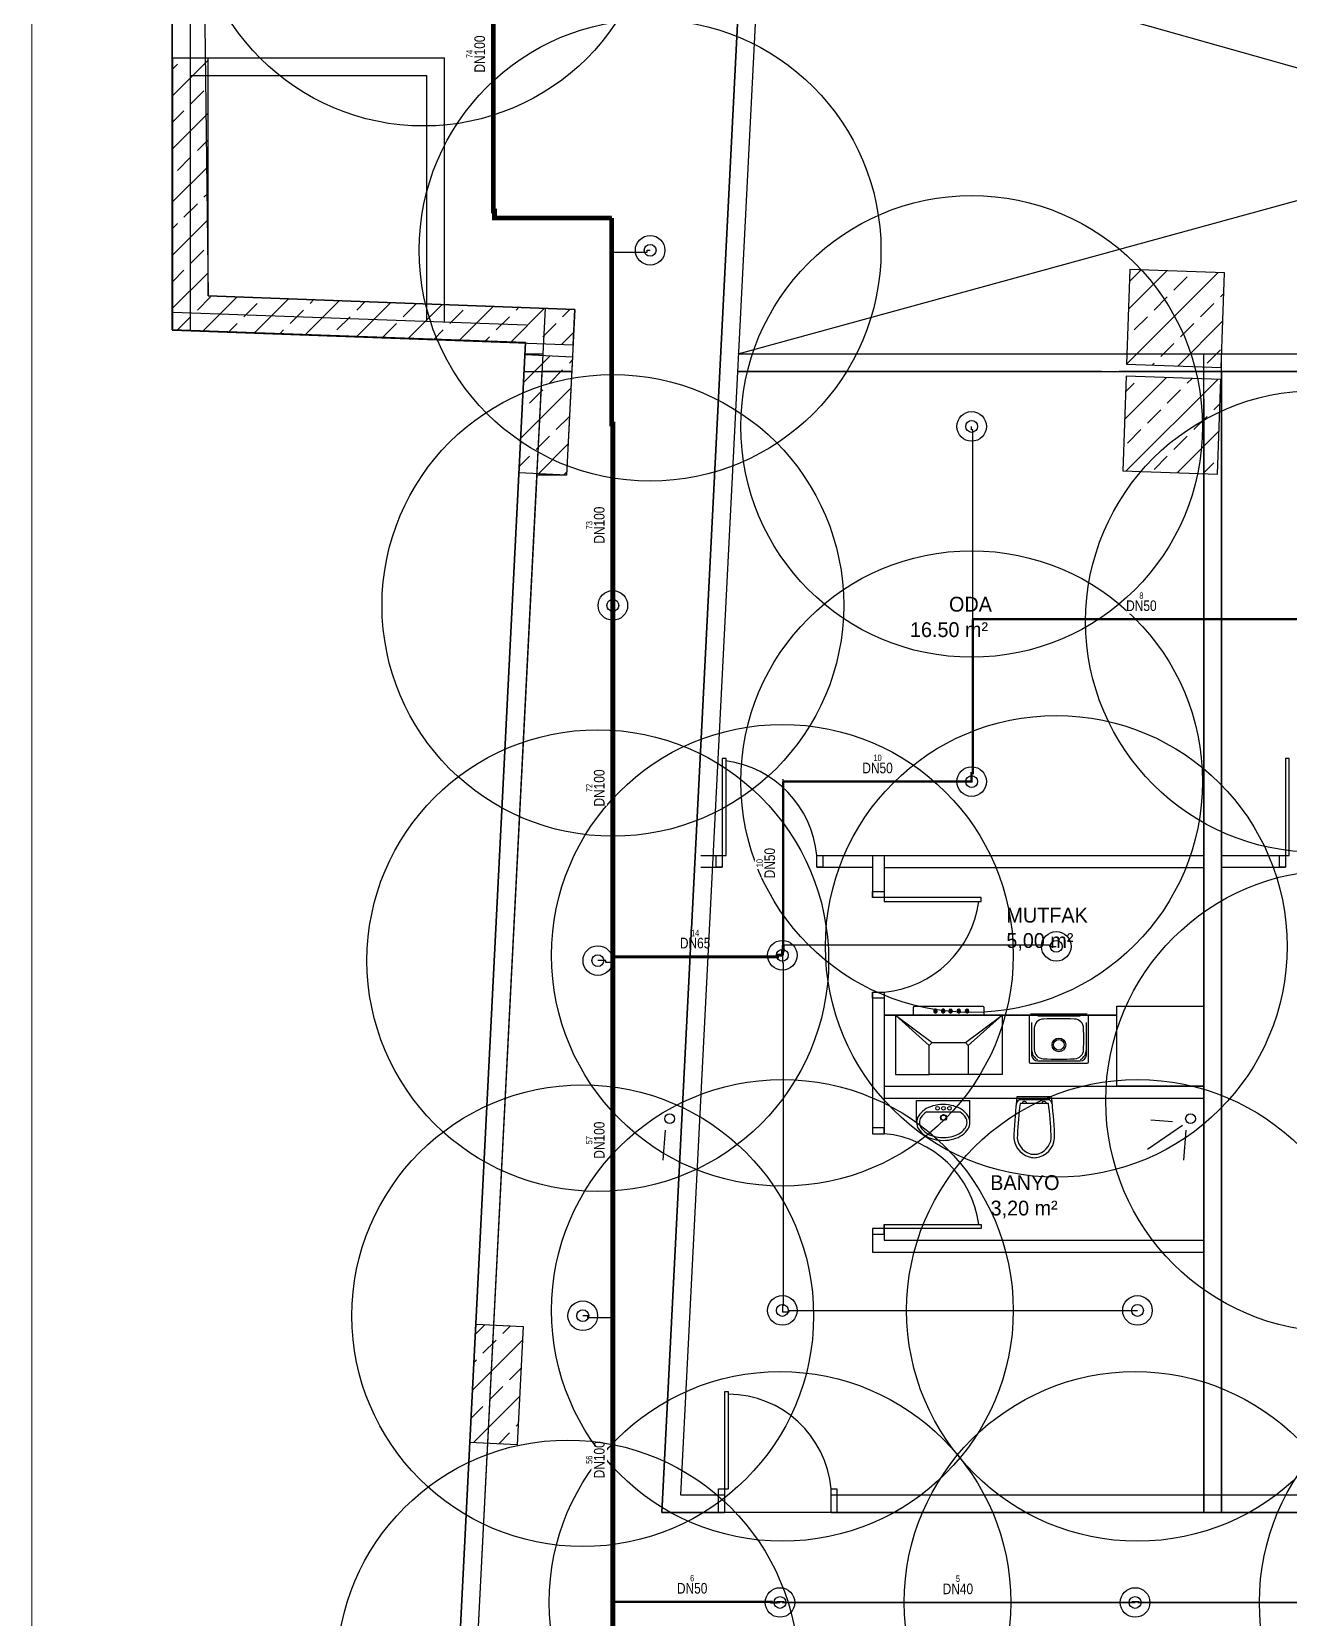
# Model space of a CAD drawing. Header units: centimetres. Extents: x 247996 to 276712, y -458149 to -450648.
# Drawn here: x 252331 to 253393, y -454493 to -453153 of the extents above; entities that cross this region are included whole.
import ezdxf
from ezdxf.enums import TextEntityAlignment as Align

# ---------------------------------------------------------------- set-up
doc = ezdxf.new("R2010")
doc.units = ezdxf.units.CM
doc.layers.add('ANTED', color=144, linetype='Continuous', lineweight=0)
for name, color, linetype in [('MKDU0', 50, 'Continuous'), ('MTY-SPRINKLER', 15, 'Continuous'), ('MTY-SPRINKLER-BORU', 140, 'Continuous'), ('MTY-SPRINKLER-CAP', 141, 'Continuous'), ('MTY-SPRINKLER-KORUMA', 8, 'Continuous')]:
    doc.layers.add(name, color=color, linetype=linetype)
doc.styles.add('MtXpl_Comic_Sans_MS', font='comic.ttf')
doc.styles.add('ROTAS', font='arial.ttf')

# ---------------------------------------------------------------- blocks, each defined once
blk = doc.blocks.new('ASL-SPR-PE')
for radius in [12.5, 5]:
    blk.add_circle((0, 0), radius)

msp = doc.modelspace()

# ---------------------------------------------------------------- linework, layer by layer
at = {"layer": 'ANTED'}
msp.add_line((252331.1, -450649.1), (252331.1, -458149.1), dxfattribs=at)
at = {"layer": 'MKDU0', "color": 8, "ltscale": 0.03}
for p, q in [((252449.8, -450830.7), (252449.8, -453404.6)), ((252449.8, -453404.6), (252449.8, -450830.7)), ((252464.8, -450845.8), (252464.8, -453404.6)), ((252465.1, -452064.7), (252480, -453375.7)), ((252928, -453424.7), (254276.7, -453054.7)), ((254256.4, -453424.7), (252946.7, -453055.4)), ((252480, -453174.9), (252450, -453174.9)), ((252450, -453174.9), (252450, -453404.7)), ((252450, -453206.7), (252480, -453176.7)), ((252450, -453184.3), (252454.1, -453180.1)), ((252464.8, -453174.7), (252679.8, -453174.7)), ((252480, -453375.7), (252480, -453174.9)), ((252679.8, -453397.9), (252679.8, -453174.7)), ((252464.8, -453189.7), (252664.8, -453189.7)), ((252664.8, -453397.3), (252664.8, -453189.7)), ((252465.3, -453213.8), (252476.6, -453202.6)), ((252450, -453229.2), (252459.7, -453219.4)), ((252450, -453251.6), (252480, -453221.6)), ((252471, -453253.1), (252480, -453244.1)), ((252454.1, -453269.9), (252465.3, -453258.7)), ((252450, -453296.5), (252480, -453266.5)), ((252459.7, -453309.2), (252471, -453298)), ((252476.6, -453292.4), (252480, -453289)), ((252450, -453341.4), (252480, -453311.4)), ((252450, -453319), (252454.1, -453314.8)), ((252465.3, -453348.5), (252476.6, -453337.3)), ((252450, -453363.9), (252459.7, -453354.1)), ((253258.8, -453353.6), (253255.9, -453433.5)), ((253257.6, -453386.9), (253289.9, -453354.7)), ((253258.4, -453363.6), (253268, -453354.1)), ((253338.7, -453356.4), (253258.8, -453353.6)), ((252450, -453386.3), (252480, -453356.3)), ((253255.9, -453433.5), (253333.2, -453356.2)), ((253296, -453371), (253307.2, -453359.7)), ((253335.9, -453436.4), (253338.7, -453356.4)), ((252471, -453387.8), (252482.2, -453376.6)), ((252475.6, -453405.6), (252504.6, -453376.6)), ((252789.9, -453387.2), (252480, -453375.7)), ((252480, -453375.7), (252789.9, -453387.2)), ((252518.9, -453407.2), (252547.9, -453378.2)), ((252562.2, -453408.8), (252591.2, -453379.8)), ((252566.4, -453382.2), (252569.5, -453379)), ((252605.5, -453410.4), (252634.5, -453381.4)), ((252605.7, -453387.8), (252612.8, -453380.6)), ((253279.2, -453387.8), (253290.4, -453376.6)), ((253335.3, -453376.6), (253338.1, -453373.8)), ((252450.4, -453389.6), (252749, -453400.4)), ((252454.1, -453404.6), (252465.3, -453393.4)), ((252510.2, -453393.4), (252521.5, -453382.2)), ((252549.5, -453399), (252560.8, -453387.8)), ((252588.8, -453404.6), (252600, -453393.4)), ((252764.8, -453386.3), (252641.9, -455809.8)), ((252644.9, -453393.4), (252656.1, -453382.2)), ((252648.8, -453412), (252677.8, -453383)), ((252684.2, -453399), (252695.5, -453387.8)), ((252692.1, -453413.6), (252721.1, -453384.6)), ((252723.5, -453404.6), (252734.7, -453393.4)), ((252735.4, -453415.2), (252764.4, -453386.2)), ((252740.4, -453387.8), (252742.7, -453385.4)), ((252779.6, -453393.4), (252786, -453387)), ((252789.9, -453387.2), (252782.8, -453527.2)), ((252788.4, -453417.2), (252789.9, -453387.2)), ((253262.3, -453404.6), (253273.6, -453393.4)), ((253318.5, -453393.4), (253329.7, -453382.2)), ((252449.8, -453404.6), (252748.3, -453415.3)), ((252748.3, -453415.3), (252449.8, -453404.6)), ((252450, -453404.7), (252788.4, -453417.2)), ((252497.2, -453406.4), (252504.6, -453399)), ((252540.6, -453408), (252543.9, -453404.6)), ((252628.1, -453410.3), (252639.3, -453399)), ((252670.5, -453412.8), (252678.6, -453404.6)), ((252762.8, -453410.3), (252774, -453399)), ((252778.7, -453416.8), (252788.9, -453406.6)), ((253299.3, -453435.1), (253337.3, -453397)), ((253301.6, -453410.3), (253312.9, -453399)), ((252748.3, -453415.3), (252561.3, -457103.9)), ((252561.3, -457103.9), (252748.3, -453415.3)), ((252713.8, -453414.4), (252717.9, -453410.3)), ((252757.1, -453416), (252757.2, -453415.9)), ((253284.8, -453427.1), (253296, -453415.9)), ((253324.1, -453432.7), (253335.3, -453421.5)), ((252742.9, -453525.2), (252747.9, -453425.3)), ((252746.7, -453448.8), (252769.1, -453426.4)), ((252747.8, -453424.7), (252763, -453424.7)), ((252747.9, -453425.3), (252787.9, -453427.4)), ((252787.9, -453427.4), (252782.8, -453527.2)), ((252785.3, -453432.7), (252787.7, -453430.2)), ((252928, -453424.7), (254281.3, -453424.7)), ((253255.9, -453433.5), (253335.9, -453436.4)), ((253277.6, -453434.3), (253279.2, -453432.7)), ((253321.3, -454403.5), (253321.3, -453424.7)), ((253336.3, -454403.5), (253336.3, -453424.7)), ((252762, -453439.7), (252713.9, -454388.5)), ((252747, -453439.7), (252787.3, -453439.7)), ((252787.3, -453439.7), (252762, -453439.7)), ((252768.4, -453449.5), (252779.6, -453438.3)), ((252927.3, -453439.7), (254281.5, -453439.7)), ((253234.8, -453439.7), (252927.3, -453439.7)), ((253744.8, -453439.7), (253249.8, -453439.7)), ((253255.6, -453443.5), (253252.7, -453523.5)), ((253254.3, -453480.1), (253289.6, -453444.7)), ((253335.5, -453446.4), (253255.6, -453443.5)), ((253255.7, -453523.6), (253333, -453446.3)), ((253307.2, -453449.5), (253311.3, -453445.5)), ((253321.3, -454388.5), (253321.3, -453439.7)), ((253332.7, -453526.3), (253335.5, -453446.4)), ((253336.3, -453439.7), (253336.3, -454388.5)), ((252744.3, -453496.1), (252786.5, -453453.9)), ((252751.6, -453466.4), (252762.8, -453455.2)), ((253255.1, -453456.8), (253262.3, -453449.5)), ((253290.4, -453466.4), (253301.6, -453455.2)), ((252745.5, -453472.4), (252746, -453472)), ((253273.6, -453483.2), (253284.8, -453472)), ((253321.3, -453462.8), (253321.3, -454403.5)), ((253321.3, -453462.8), (253321.3, -454403.5)), ((253329.7, -453472), (253334.8, -453466.9)), ((253336.3, -453462.8), (253336.3, -454403.5)), ((253336.3, -453462.8), (253336.3, -454403.5)), ((252774, -453488.8), (252785.3, -453477.6)), ((253256.7, -453500.1), (253268, -453488.8)), ((253312.9, -453488.8), (253324.1, -453477.6)), ((252757.2, -453505.7), (252768.4, -453494.4)), ((252759.3, -453526), (252784.1, -453501.2)), ((253296, -453505.7), (253307.2, -453494.4)), ((253299, -453525.1), (253334, -453490.2)), ((252743.1, -453519.7), (252751.6, -453511.3)), ((253279.2, -453522.5), (253290.4, -453511.3)), ((252757.7, -453527.2), (252576.8, -457093)), ((252782.8, -453527.2), (252742.9, -453525.2)), ((252782.8, -453527.2), (252757.7, -453527.2)), ((252780.6, -453527.1), (252782.9, -453524.8)), ((253252.7, -453523.5), (253332.7, -453526.3)), ((253320.7, -453525.9), (253329.7, -453516.9)), ((252896.3, -453848.5), (252917.6, -453848.5)), ((252994.3, -453848.5), (253051.3, -453848.5)), ((253041.3, -453848.5), (253041.3, -453884)), ((253051.3, -453848.5), (253051.3, -453887.3)), ((253051.3, -453848.6), (253321.3, -453848.6)), ((253336.3, -453848.5), (253393.4, -453848.5)), ((252896.3, -453858.5), (252914.3, -453858.5)), ((252994.3, -453858.5), (253041.3, -453858.5)), ((253051.3, -453858.6), (253321.3, -453858.6)), ((253336.3, -453858.5), (253390.1, -453858.5)), ((253041.3, -453964), (253041.3, -454083.5)), ((253051.3, -453964), (253051.3, -454083.5)), ((253051.3, -453983.5), (253247.7, -453983.5)), ((253247.7, -453983.5), (253051.3, -453983.5)), ((253247.7, -453983.5), (253051.3, -453983.5)), ((253089.3, -454009), (253060.8, -453983.5)), ((253060.8, -453983.5), (253091.8, -454006.5)), ((253150.8, -453983.5), (253060.8, -453983.5)), ((253060.8, -453983.5), (253060.8, -454033.5)), ((253075.8, -453977.2), (253075.8, -453983.5)), ((253134.8, -453976.2), (253076.8, -453976.2)), ((253094.2, -453978.9), (253094.2, -453978.4)), ((253094.9, -453978.4), (253094.2, -453978.4)), ((253094.2, -453981.4), (253094.2, -453978.9)), ((253094.2, -453981.4), (253094.9, -453981.4)), ((253094.9, -453978.9), (253094.9, -453978.4)), ((253094.9, -453981.4), (253094.9, -453978.9)), ((253100.8, -453978.9), (253100.8, -453978.4)), ((253101.4, -453978.4), (253100.8, -453978.4)), ((253100.8, -453981.4), (253100.8, -453978.9)), ((253100.8, -453981.4), (253101.4, -453981.4)), ((253101.4, -453978.9), (253101.4, -453978.4)), ((253101.4, -453981.4), (253101.4, -453978.9)), ((253107, -453978.9), (253107, -453978.4)), ((253107, -453978.4), (253107.6, -453978.4)), ((253107, -453981.4), (253107, -453978.9)), ((253107, -453981.4), (253107.6, -453981.4)), ((253107.6, -453978.9), (253107.6, -453978.4)), ((253107.6, -453981.4), (253107.6, -453978.9)), ((253114, -453978.9), (253114, -453978.4)), ((253114, -453978.4), (253114.6, -453978.4)), ((253114, -453981.4), (253114, -453978.9)), ((253114, -453981.4), (253114.6, -453981.4)), ((253114.6, -453978.9), (253114.6, -453978.4)), ((253114.6, -453981.4), (253114.6, -453978.9)), ((253119.8, -454006.5), (253150.8, -453983.5)), ((253121, -453978.9), (253121, -453978.4)), ((253121, -453978.4), (253121.6, -453978.4)), ((253121, -453981.4), (253121, -453978.9)), ((253121, -453981.4), (253121.6, -453981.4)), ((253121.6, -453978.9), (253121.6, -453978.4)), ((253121.6, -453981.4), (253121.6, -453978.9)), ((253150.8, -453983.5), (253122.3, -454009)), ((253135.8, -453983.5), (253135.8, -453977.2)), ((253150.8, -453983.5), (253150.8, -454033.5)), ((253173.8, -453983.5), (253173.8, -454022.9)), ((253222.8, -453982.5), (253174.8, -453982.5)), ((253216.7, -453984.3), (253181, -453984.3)), ((253223.8, -454022.9), (253223.8, -453983.5)), ((253247.7, -454043.5), (253247.7, -453975.8)), ((253247.7, -453975.8), (253321.3, -453975.8)), ((253321.3, -453975.8), (253321.3, -454043.5)), ((253175.7, -453989.6), (253175.7, -454016.8)), ((253222, -454016.8), (253222, -453989.6)), ((253174.8, -454023.9), (253222.8, -454023.9)), ((253181, -454022.1), (253216.7, -454022.1)), ((253060.8, -454033.5), (253089.3, -454033.5)), ((253150.8, -454033.5), (253122.3, -454033.5)), ((253051.3, -454043.5), (253321.3, -454043.5)), ((253321.3, -454043.5), (253247.7, -454043.5)), ((253051.3, -454053.5), (253321.3, -454053.5)), ((253051.3, -454063.5), (253051.3, -454083.5)), ((253078.6, -454055.4), (253123.6, -454055.4)), ((253078.6, -454074), (253078.6, -454055.4)), ((253087.1, -454065), (253115.2, -454065)), ((253123.6, -454074), (253123.6, -454055.4)), ((253303.3, -454076.7), (253273.8, -454096.9)), ((253294.9, -454073.4), (253276.5, -454072)), ((252866.1, -454080.6), (252864.2, -454106)), ((253306.1, -454080.6), (253304.2, -454106)), ((253041.3, -454163.5), (253041.3, -454183.5)), ((253051.3, -454160.2), (253051.3, -454173.5)), ((253051.3, -454160.2), (253051.3, -454173.5)), ((253041.3, -454183.5), (253321.3, -454183.5)), ((253051.3, -454173.5), (253321.3, -454173.5)), ((253321.3, -454183.5), (253321.3, -454403.5)), ((253336.3, -454183.5), (253336.3, -454403.5)), ((252701.3, -454344.3), (252706.4, -454244.4)), ((252705.9, -454252.9), (252714.1, -454244.8)), ((252706.4, -454244.4), (252746.3, -454246.4)), ((252729.1, -454252.2), (252735.4, -454245.9)), ((252746.3, -454246.4), (252741.3, -454346.3)), ((252703.5, -454300.2), (252745.7, -454258)), ((252712.3, -454269), (252723.5, -454257.8)), ((252704.7, -454276.5), (252706.7, -454274.6)), ((252734.7, -454291.4), (252744.5, -454281.7)), ((252704.2, -454344.4), (252743.3, -454305.3)), ((252717.9, -454308.3), (252729.1, -454297.1)), ((253321.3, -454293.5), (253321.3, -454403.5)), ((253336.3, -454293.5), (253336.3, -454403.5)), ((252702.3, -454323.8), (252712.3, -454313.9)), ((252740.4, -454330.7), (252742.1, -454329)), ((252741.3, -454346.3), (252701.3, -454344.3)), ((252725.6, -454345.5), (252734.7, -454336.3)), ((252713.9, -454388.5), (252714.1, -454388.5)), ((252879.2, -454388.5), (252916.3, -454388.5)), ((252879.2, -454388.5), (252916.3, -454388.5)), ((253006.3, -454388.5), (253681.7, -454388.5)), ((253006.3, -454388.5), (253234.8, -454388.5)), ((253249.8, -454388.5), (253681.7, -454388.5)), ((252863.4, -454403.5), (252916.3, -454403.5)), ((253681.7, -454403.5), (252863.4, -454403.5)), ((252896.3, -454403.5), (252916.3, -454403.5)), ((253006.3, -454403.5), (253681.7, -454403.5)), ((253006.3, -454403.5), (253321.3, -454403.5)), ((253321.3, -454403.5), (253211.3, -454403.5))]:
    msp.add_line(p, q, dxfattribs=at)
for points in [[(252914.3, -453848.5), (252917.6, -453848.5), (252917.6, -453766.6), (252914.3, -453766.6)], [(253390.1, -453848.5), (253393.4, -453848.5), (253393.4, -453766.6), (253390.1, -453766.6)], [(253051.3, -453884), (253051.3, -453887.3), (253133.2, -453887.3), (253133.2, -453884)], [(253051.3, -454163.5), (253051.3, -454160.2), (253133.2, -454160.2), (253133.2, -454163.5)], [(252916.3, -454383.5), (252919.6, -454383.5), (252919.6, -454301.6), (252916.3, -454301.6)], [(252916.3, -454383.5), (252919.6, -454383.5), (252919.6, -454301.6), (252916.3, -454301.6)], [(252916.3, -454383.5), (252919.6, -454383.5), (252919.6, -454301.6), (252916.3, -454301.6)]]:
    msp.add_lwpolyline(points, close=True, dxfattribs=at)
for points in [[(252914.3, -453858.5), (252909.3, -453858.5), (252909.3, -453848.5), (252914.3, -453848.5), (252914.3, -453858.5)], [(252999.3, -453858.5), (252994.3, -453858.5), (252994.3, -453848.5), (252999.3, -453848.5), (252999.3, -453858.5)], [(253390.1, -453858.5), (253385.1, -453858.5), (253385.1, -453848.5), (253390.1, -453848.5), (253390.1, -453858.5)], [(253041.3, -453884), (253041.3, -453879), (253051.3, -453879), (253051.3, -453884), (253041.3, -453884)], [(253041.3, -453969), (253041.3, -453964), (253051.3, -453964), (253051.3, -453969), (253041.3, -453969)], [(253041.3, -454078.5), (253041.3, -454083.5), (253051.3, -454083.5), (253051.3, -454078.5), (253041.3, -454078.5)], [(253041.3, -454163.5), (253041.3, -454168.5), (253051.3, -454168.5), (253051.3, -454163.5), (253041.3, -454163.5)], [(252916.3, -454403.5), (252911.3, -454403.5), (252911.3, -454383.5), (252916.3, -454383.5), (252916.3, -454403.5)], [(252916.3, -454403.5), (252911.3, -454403.5), (252911.3, -454383.5), (252916.3, -454383.5), (252916.3, -454403.5)], [(252916.3, -454403.5), (252911.3, -454403.5), (252911.3, -454383.5), (252916.3, -454383.5), (252916.3, -454403.5)], [(253011.3, -454403.5), (253006.3, -454403.5), (253006.3, -454383.5), (253011.3, -454383.5), (253011.3, -454403.5)], [(253011.3, -454403.5), (253006.3, -454403.5), (253006.3, -454383.5), (253011.3, -454383.5), (253011.3, -454403.5)], [(253011.3, -454403.5), (253006.3, -454403.5), (253006.3, -454383.5), (253011.3, -454383.5), (253011.3, -454403.5)]]:
    msp.add_lwpolyline(points, dxfattribs=at)
for points in [[(253163.4, -454052.5, 0.01664), (253160.8, -454084.3, 0.351622), (253173.6, -454103.2, 0.068714), (253178, -454103.8, 0.068714), (253182.4, -454103.2, 0.351622), (253195.2, -454084.3, 0.01664), (253192.6, -454052.5)], [(253166, -454058, 0.016866), (253163.7, -454084.5, 0.351778), (253174.4, -454100.5, 0.068022), (253178, -454100.9, 0.068022), (253181.6, -454100.5, 0.351778), (253192.3, -454084.5, 0.016866), (253190, -454058)]]:
    msp.add_lwpolyline(points, format="xyb", close=True, dxfattribs=at)
msp.add_lwpolyline([(253192.9, -454057.9, 0.389191), (253189.5, -454054.8), (253178, -454054.8), (253166.5, -454054.8, 0.389191), (253163.1, -454057.9, 0.389191)], format="xyb", dxfattribs=at)
for centre, radius in [((253096.3, -454062), 1.56), ((253101.3, -454062), 1.56), ((253106.3, -454062), 1.56), ((252870, -454070.9, 51), 4.14), ((253101.4, -454069.9), 2.52), ((253101.4, -454069.9), 2.12), ((253310, -454070.9, 51), 4.14)]:
    msp.add_circle(centre, radius, dxfattribs=at)
for centre, radius, start, end in [((253043.1, -453875.4), 88.9, 275.3081, 352.3253), ((253076.8, -453977.2), 1, 90, 180), ((253094.5, -453979.9), 1.54, 100.5379, 259.4246), ((253094.5, -453979.9), 1.54, 282.6233, 77.3765), ((253101.1, -453979.9), 1.54, 100.5379, 259.4246), ((253101.1, -453979.9), 1.54, 282.6233, 77.3765), ((253107.3, -453979.9), 1.54, 100.5379, 259.4246), ((253107.3, -453979.9), 1.54, 282.6233, 77.3765), ((253114.2, -453979.9), 1.54, 100.5379, 259.4246), ((253114.2, -453979.9), 1.54, 282.6233, 77.3765), ((253121.2, -453979.9), 1.54, 100.5379, 259.4246), ((253121.2, -453979.9), 1.54, 282.6233, 77.3765), ((253134.8, -453977.2), 1, 0, 90), ((253094.8, -454077.7), 17.2, 123.8347, 148.2866), ((253094.8, -454077.7), 14.8, 121.3767, 148.2866), ((253098.6, -454083.4), 24.1, 105.5176, 123.8347), ((253101.1, -454092.4), 33.5, 90, 105.5176), ((253101.1, -454092.4), 33.5, 74.4824, 90), ((253103.6, -454083.4), 24.1, 56.1653, 74.4824), ((253107.5, -454077.7), 14.8, 31.7134, 58.6233), ((253107.5, -454077.7), 17.2, 31.7134, 56.1653), ((253169.7, -454058), 1.78, 0, 180), ((253186.3, -454058), 1.78, 0, 180), ((253088.9, -454074), 10.3, 148.2866, 180), ((253088.9, -454074), 10.3, 180, 211.7134), ((253088.9, -454074), 7.93, 148.2866, 180), ((253088.9, -454074), 7.93, 180, 211.7134), ((253094.8, -454070.4), 14.8, 211.7134, 236.1653), ((253107.5, -454070.4), 14.8, 303.8347, 328.2866), ((253113.3, -454074), 7.93, 0, 31.7134), ((253113.3, -454074), 7.93, 328.2866, 0), ((253113.3, -454074), 10.3, 0, 31.7134), ((253113.3, -454074), 10.3, 328.2866, 0), ((253043.1, -454172.1), 88.9, 7.6747, 84.6919), ((253094.8, -454070.4), 17.2, 211.7134, 236.1653), ((253098.6, -454064.7), 24.1, 236.1653, 254.4824), ((253098.6, -454064.7), 21.7, 236.1653, 254.4824), ((253101.1, -454055.7), 33.5, 254.4824, 270), ((253101.1, -454055.7), 31.1, 254.4824, 270), ((253101.1, -454055.7), 31.1, 270, 285.5176), ((253101.1, -454055.7), 33.5, 270, 285.5176), ((253103.6, -454064.7), 21.7, 285.5176, 303.8347), ((253103.6, -454064.7), 24.1, 285.5176, 303.8347), ((253107.5, -454070.4), 17.2, 303.8347, 328.2866), ((252919.1, -454391.2), 87.6, 5.0191, 89.6313), ((252919.1, -454391.2), 87.6, 5.0191, 89.6313), ((252919.1, -454391.2), 87.6, 5.0191, 89.6313)]:
    msp.add_arc(centre, radius, start, end, dxfattribs=at)
for centre, major_axis, start_param, end_param in [((253510.1, -454003.5), (-234.9, -234.9), 5.470817, 5.524757), ((253186, -453994.7), (5.66, -5.66), 2.395934, 3.900021), ((253198.8, -454318.7), (332.3, 0), 1.531058, 1.610536), ((253211.7, -453994.7), (5.66, -5.66), 0.812368, 2.316455), ((252887.6, -454003.5), (234.9, -234.9), 0.758428, 0.812368), ((253198.8, -454008.5), (-4.07, -4.07), 3.926991, 10.210176), ((253198.8, -454008.5), (-3.18, -3.18), 3.926991, 10.210176), ((253174.8, -454022.9), (0.707, -0.707), 3.926991, 5.497787), ((253185.8, -454012.2), (-7.14, -7.14), 5.524757, 6.541187), ((253181, -454016.8), (-3.75, -3.75), 5.497787, 7.068583), ((253186, -454012.2), (-5.66, -5.66), 5.524757, 7.028844), ((253198.8, -453688.2), (332.3, 0), 4.67265, 4.752129), ((253211.7, -454012.2), (-5.66, -5.66), 0.825137, 2.329224), ((253216.7, -454016.8), (3.75, -3.75), -0.785398, 0.785398), ((253211.9, -454012.2), (7.14, -7.14), -0.258001, 0.758428), ((253222.8, -454022.9), (0.707, -0.707), -0.785398, 0.785398)]:
    msp.add_ellipse(centre, major_axis=major_axis, ratio=1, start_param=start_param, end_param=end_param, dxfattribs=at)
at = {"layer": 'MKDU0', "color": 8, "ltscale": 0.03, "invisible_edges": 4}
for points in [[(253091.8, -454006.5), (253119.8, -454006.5), (253122.3, -454009), (253089.3, -454009)], [(253122.3, -454033.5), (253089.3, -454033.5), (253089.3, -454009), (253122.3, -454009)]]:
    msp.add_3dface(points, dxfattribs=at)
at = {"layer": 'MTY-SPRINKLER-BORU'}
for points, const_width in [([(252721, -453039), (252721, -453304), (252722, -453304), (252722, -453310), (252821, -453310)], 4), ([(252821, -453310), (252821, -453339)], 4), ([(252821, -453339), (252821, -453484), (252822, -453484), (252822, -453490), (252822, -453649)], 4), ([(252822, -453649), (252822, -453934)], 4), ([(252966, -453786.1), (253125.1, -453786.1), (253125.1, -453779), (253126, -453779), (253126, -453649)], 2), ([(253126, -453649), (253411, -453649), (253411, -453650.8), (253416, -453650.8), (253416.4, -453650.8), (253421, -453650.8), (253421, -453649), (253431, -453649), (253433.4, -453649)], 2), ([(252966, -453924), (252966, -453786.1)], 2), ([(252822, -453934), (252961, -453934), (252961, -453932.8), (252965.2, -453932.8)], 2.5), ([(252965.2, -453932.8), (252965.2, -453929), (252966, -453929), (252966, -453924)], 2.5), ([(252822, -453934), (252822, -453939)], 4), ([(252822, -453939), (252822, -454239)], 4), ([(252822, -454239), (252822, -454479)], 4), ([(252822, -454479), (252822, -454539)], 4), ([(252822, -454479), (252956, -454479), (252956, -454479.5), (252961, -454479.5)], 2), ([(252961, -454479.5), (252961, -454479), (252966, -454479), (252966, -454479.5), (253261, -454479.5)], 1.5), ([(253261, -454479.5), (253261, -454479), (253266, -454479), (253266, -454479.5), (253561, -454479.5)], 1.5)]:
    msp.add_lwpolyline(points, dxfattribs=dict(at, const_width=const_width))
for points in [[(252821, -453310), (252821, -453309)], [(252821, -453339), (252851, -453339), (252851, -453337.3), (252853.5, -453337.3)], [(253126, -453649), (253126, -453489), (253125.1, -453489), (253125.1, -453486.1)], [(252822, -453649), (252822, -453644), (252822, -453637.3)], [(252966, -453786.1), (252966, -453784)], [(252966, -453924), (253191, -453924), (253191, -453925.3), (253196.6, -453925.3)], [(252822, -453939), (252816, -453939), (252816, -453937.3), (252809.3, -453937.3)], [(252965.2, -453932.8), (252965.2, -453934), (252965.2, -453939), (252966, -453939), (252966, -454229), (252965.2, -454229), (252965.2, -454232.8), (252965.2, -454234), (252971, -454234), (252971, -454232.8), (253265.2, -454232.8)], [(252822, -454239), (252801, -454239), (252801, -454237.3), (252796.6, -454237.3)], [(252961, -454479.5), (252963.2, -454479.5)], [(253261, -454479.5), (253263.2, -454479.5)]]:
    msp.add_lwpolyline(points, dxfattribs=at)
at = {"layer": 'MTY-SPRINKLER-KORUMA'}
for centre in [(252662.1, -453037.3), (252853.5, -453337.3), (253125.1, -453486.1), (252822, -453637.3), (253416.4, -453650.8), (253125.1, -453786.1), (253196.6, -453925.3), (252809.3, -453937.3), (252965.2, -453932.8), (253433.4, -454055.8), (252965.2, -454232.8), (253265.2, -454232.8), (252796.6, -454237.3), (252963.2, -454479.5), (253263.2, -454479.5), (253563.2, -454479.5), (252783.8, -454537.3)]:
    msp.add_circle(centre, 195, dxfattribs=at)

# ---------------------------------------------------------------- block references
at = {"layer": 'MTY-SPRINKLER'}
for p in [(252853.5, -453337.3), (253125.1, -453486.1), (252822, -453637.3), (253125.1, -453786.1), (253196.6, -453925.3), (252809.3, -453937.3), (252965.2, -453932.8), (252796.6, -454237.3), (252965.2, -454232.8), (253265.2, -454232.8), (252963.2, -454479.5), (253263.2, -454479.5)]:
    msp.add_blockref('ASL-SPR-PE', p, dxfattribs=at)

# ---------------------------------------------------------------- texts
at = {"layer": 'MKDU0', "color": 8, "ltscale": 0.03, "style": 'MtXpl_Comic_Sans_MS'}
for s, p in [('ODA', (253106, -453642.5)), ('16.50 m²', (253073, -453664)), ('MUTFAK', (253154.5, -453905.2)), ('5,00 m²', (253154.4, -453926.6)), ('BANYO', (253140.8, -454131.1)), ('3,20 m²', (253141.1, -454152.6))]:
    msp.add_text(s, height=12.5, rotation=360, dxfattribs=at).set_placement(p)

# ---------------------------------------------------------------- next in the draw order: wipeouts: each hides what was drawn before it
for points in [[(252716.2, -453186.3), (252716.2, -453160.3), (252702.8, -453160.3), (252702.8, -453186.3)], [(252817.2, -453584.3), (252817.2, -453558.3), (252803.8, -453558.3), (252803.8, -453584.3)], [(253256, -453644.2), (253277.4, -453644.2), (253277.4, -453630.8), (253256, -453630.8)], [(253033, -453781.3), (253054.5, -453781.3), (253054.5, -453767.8), (253033, -453767.8)], [(252817.2, -453806.3), (252817.2, -453780.3), (252803.8, -453780.3), (252803.8, -453806.3)], [(252961.2, -453867.6), (252961.2, -453846.1), (252947.8, -453846.1), (252947.8, -453867.6)], [(252879, -453929.2), (252900.4, -453929.2), (252900.4, -453915.8), (252879, -453915.8)], [(252817.2, -454103.8), (252817.2, -454077.8), (252803.8, -454077.8), (252803.8, -454103.8)], [(252817.2, -454373.8), (252817.2, -454347.8), (252803.8, -454347.8), (252803.8, -454373.8)], [(252876.5, -454474.2), (252897.9, -454474.2), (252897.9, -454460.8), (252876.5, -454460.8)], [(253101, -454474.7), (253122.4, -454474.7), (253122.4, -454461.2), (253101, -454461.2)]]:
    msp.add_wipeout(points)

# ---------------------------------------------------------------- next in the draw order: texts
at = {"layer": 'MTY-SPRINKLER-CAP', "style": 'ROTAS', "width": 0.8}
for s, p in [('DN100', (252709.5, -453171.5)), ('DN100', (252810.5, -453569.5)), ('DN100', (252810.5, -453791.5)), ('DN50', (252954.5, -453855)), ('DN100', (252810.5, -454089)), ('DN100', (252810.5, -454359))]:
    msp.add_text(s, height=9, rotation=90, dxfattribs=at).set_placement(p, align=Align.MIDDLE_CENTER)
for s, p in [('DN50', (253268.5, -453637.5)), ('DN50', (253045.6, -453774.6)), ('DN65', (252891.5, -453922.5)), ('DN50', (252889, -454467.5)), ('DN40', (253113.5, -454468))]:
    msp.add_text(s, height=9, dxfattribs=at).set_placement(p, align=Align.MIDDLE_CENTER)

# ---------------------------------------------------------------- next in the draw order: wipeouts: each hides what was drawn before it
for points in [[(252705, -453176.3), (252705, -453168.8), (252696.9, -453168.8), (252696.9, -453176.3)], [(252806, -453574.3), (252806, -453566.8), (252797.9, -453566.8), (252797.9, -453574.3)], [(253265, -453633), (253269.8, -453633), (253269.8, -453624.9), (253265, -453624.9)], [(253040.7, -453770.1), (253048.3, -453770.1), (253048.3, -453762), (253040.7, -453762)], [(252806, -453796.3), (252806, -453788.8), (252797.9, -453788.8), (252797.9, -453796.3)], [(252950, -453859.9), (252950, -453852.4), (252941.9, -453852.4), (252941.9, -453859.9)], [(252886.7, -453918), (252894.2, -453918), (252894.2, -453909.9), (252886.7, -453909.9)], [(252806, -454093.8), (252806, -454086.3), (252797.9, -454086.3), (252797.9, -454093.8)], [(252806, -454363.8), (252806, -454356.3), (252797.9, -454356.3), (252797.9, -454363.8)], [(252885.5, -454463), (252890.3, -454463), (252890.3, -454454.9), (252885.5, -454454.9)], [(253110, -454463.5), (253114.8, -454463.5), (253114.8, -454455.4), (253110, -454455.4)]]:
    msp.add_wipeout(points)

# ---------------------------------------------------------------- next in the draw order: linework, layer by layer
at = {"layer": 'MKDU0', "color": 8, "ltscale": 0.03}
for p, q in [((252931.8, -453054.7), (252863.4, -454403.5)), ((252863.4, -454403.5), (252931.8, -453054.7)), ((252946.8, -453054.7), (252879.2, -454388.5))]:
    msp.add_line(p, q, dxfattribs=at)
msp.add_arc((252905.7, -453856.7), 88.9, 5.3081, 82.3253, dxfattribs=at)

# ---------------------------------------------------------------- next in the draw order: texts
at = {"layer": 'MTY-SPRINKLER-CAP', "style": 'ROTAS', "width": 0.8}
for s, p in [('74', (252701, -453171.5)), ('73', (252802, -453569.5)), ('72', (252802, -453791.5)), ('10', (252946, -453855)), ('57', (252802, -454089)), ('56', (252802, -454359))]:
    msp.add_text(s, height=5.4, rotation=90, dxfattribs=at).set_placement(p, align=Align.MIDDLE_CENTER)
for s, p in [('8', (253268.5, -453629)), ('10', (253045.6, -453766)), ('14', (252891.5, -453914)), ('6', (252889, -454459)), ('5', (253113.5, -454459.4))]:
    msp.add_text(s, height=5.4, dxfattribs=at).set_placement(p, align=Align.MIDDLE_CENTER)

doc.saveas('drawing.dxf')
